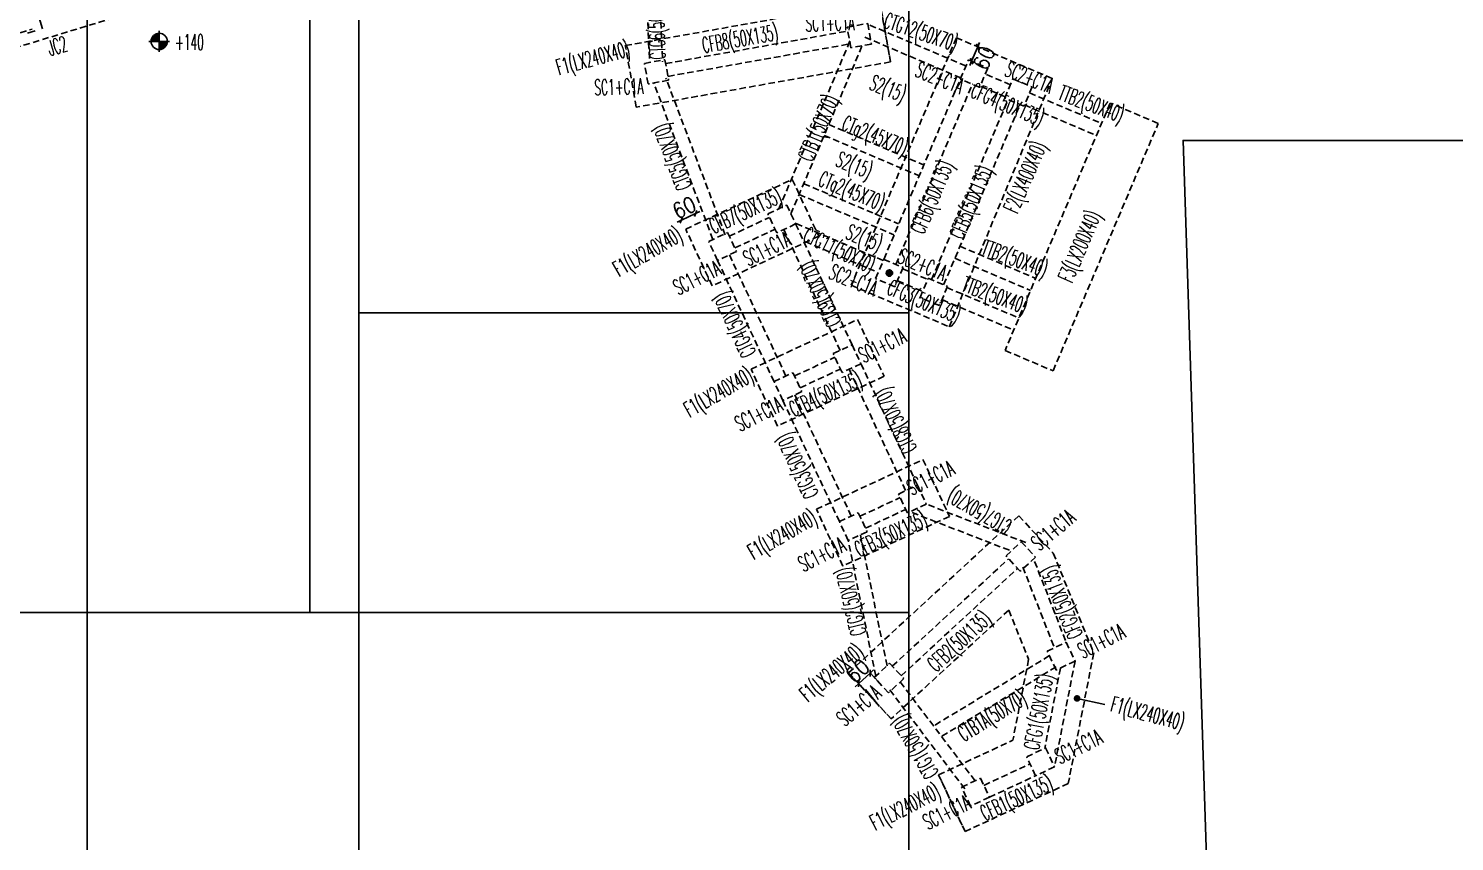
# Model space of a CAD drawing. Header units: centimetres. Extents: x -47768 to 194820, y -149527 to 141949.
# Drawn here: x 65386 to 70848, y -3783 to -668 of the extents above; entities that cross this region are included whole.
import ezdxf
from ezdxf.enums import TextEntityAlignment as Align

# ---------------------------------------------------------------- set-up
doc = ezdxf.new("R2010")
doc.units = ezdxf.units.CM
doc.linetypes.add('CENTER2', pattern=[28.575, 19.05, -3.175, 3.175, -3.175])
doc.linetypes.add('HIDDEN', pattern=[0.375, 0.25, -0.125])
doc.layers.get('0').update_dxf_attribs({"color": 8})
for name, color, linetype in [('0S-B', 6, 'HIDDEN'), ('0S-COL', 1, 'Continuous'), ('0S-COL-H', 8, 'HIDDEN'), ('0S-GRID', 8, 'Continuous'), ('0S-J', 3, 'HIDDEN'), ('1S-BN', 7, 'Continuous'), ('1S-CN', 2, 'Continuous'), ('1S-JN', 3, 'Continuous'), ('1S-SN', 4, 'Continuous'), ('B', 6, 'HIDDEN'), ('DIM', 4, 'Continuous'), ('F', 2, 'HIDDEN'), ('FL高程', 7, 'Continuous'), ('FN', 2, 'Continuous')]:
    doc.layers.add(name, color=color, linetype=linetype)
doc.layers.add('0S-繪圖區', color=171, linetype='Continuous', plot=False)
doc.styles.add('ae', font='romans.shx', dxfattribs={"bigfont": 'chineset.shx'})
doc.styles.add('CHINA', font='romans.shx', dxfattribs={"width": 0.85, "bigfont": 'chineset.shx'})
doc.styles.add('txt', font='romans.shx', dxfattribs={"height": 0.2, "bigfont": 'chineset.shx'})
doc.dimstyles.new('150', dxfattribs={"dimscale": 150, "dimtxt": 0.4, "dimasz": 0.12, "dimexe": 0.02, "dimexo": 0.14, "dimgap": 0.06, "dimtad": 2, "dimdec": 3, "dimdsep": 46, "dimtxsty": 'CHINA', "dimblk1": 'OBLIQUE', "dimblk2": 'OBLIQUE', "dimsah": 1, "dimcen": 0.5, "dimdle": 0.01, "dimclrd": 4, "dimclre": 4, "dimclrt": 4, "dimadec": 0, "dimazin": 0, "dimtfac": 1, "dimtdec": 1, "dimtix": 1, "dimtmove": 2, "dimatfit": 3, "dimfxl": 0.14, "dimtolj": 1, "dimtzin": 0, "dimarcsym": 0})

# ---------------------------------------------------------------- blocks, each defined once
blk = doc.blocks.new('ELE')
at = {"ltscale": 100}
h = blk.add_hatch(color=0, dxfattribs=at)
h.dxf.hatch_style = 1
edge = h.paths.add_edge_path()
edge.add_arc((55199, -2026.6), 20.7, 90, 180)
edge.add_line((55178.3, -2026.6), (55199, -2026.6))
edge.add_line((55199, -2026.6), (55199, -2005.9))
h = blk.add_hatch(color=0, dxfattribs=at)
h.dxf.hatch_style = 1
edge = h.paths.add_edge_path()
edge.add_line((55199, -2047.4), (55199, -2026.6))
edge.add_line((55199, -2026.6), (55219.7, -2026.6))
edge.add_arc((55199, -2026.6), 20.7, 270, 360, ccw=False)
at = {"color": 0, "ltscale": 100}
for q in [(55199, -2000), (55172.4, -2026.6), (55225.6, -2026.6), (55199, -2053.2)]:
    blk.add_line((55199, -2026.6), q, dxfattribs=at)
blk.add_circle((55199, -2026.6), 20.7, dxfattribs=at)
blk = doc.blocks.new('0S-ELE')
at = {"layer": 'FL高程', "ltscale": 100, "xscale": 1.5, "yscale": 1.5, "zscale": 1.5}
blk.add_blockref('ELE', (-26764.5, -529.8), dxfattribs=at)
at = {"layer": 'FL高程', "ltscale": 100, "style": 'CHINA', "width": 0.5}
blk.add_attdef('+150', text='', height=60, dxfattribs=at).set_placement((56149.6, -3572.5), align=Align.MIDDLE)
blk = doc.blocks.new('*U146')
at = {"color": 0, "ltscale": 100}
for points in [[(-36.3, 27), (36.3, 27), (36.3, -27), (-36.3, -27)], [(22.253, -6.279), (36.3, -6.279), (36.3, -27), (22.253, -27)]]:
    blk.add_lwpolyline(points, close=True, dxfattribs=at)
blk = doc.blocks.new('柱位編號')
at = {"color": 0, "linetype": 'CENTER2', "ltscale": 10}
for p, q in [((136147.2, 35179.4), (135708.2, 36615.3)), ((135057, 34846.1), (136147.2, 35179.4))]:
    blk.add_line(p, q, dxfattribs=at)
blk = doc.blocks.new('_Oblique')
at = {"color": 0, "linetype": 'ByBlock', "lineweight": -2}
blk.add_line((-0.5, -0.5), (0.5, 0.5), dxfattribs=at)
blk = doc.blocks.new('*D228')
at = {"layer": 'DIM', "color": 4, "lineweight": -2, "ltscale": 100}
for p, q in [((68609.8, -3137.9), (68565.7, -3178.6)), ((68641, -3171.7), (68607.8, -3135.7)), ((68609.8, -3137.9), (68623, -3125.7)), ((68565.7, -3178.6), (68552.5, -3190.8)), ((68596.9, -3212.4), (68563.7, -3176.4))]:
    blk.add_line(p, q, dxfattribs=at)
at = {"layer": 'DIM', "color": 4, "lineweight": -2, "ltscale": 100, "xscale": 18, "yscale": 18, "zscale": 18}
for p, rotation in [((68565.7, -3178.6), 42.72285201126866), ((68609.8, -3137.9), 222.7228520112687)]:
    blk.add_blockref('_Oblique', p, dxfattribs=dict(at, rotation=rotation))
at = {"layer": 'DIM', "color": 4, "ltscale": 100, "insert": (68561.3, -3129.6), "char_height": 60, "attachment_point": 5, "rotation": 42.7229, "style": 'CHINA'}
blk.add_mtext('\\A1;60', dxfattribs=at)
blk = doc.blocks.new('*D229')
at = {"layer": 'DIM', "color": 4, "lineweight": -2, "ltscale": 100}
for p, q in [((67886.8, -1402.4), (67870.5, -1410)), ((67941.2, -1377.1), (67886.8, -1402.4)), ((67941.2, -1377.1), (67957.5, -1369.4))]:
    blk.add_line(p, q, dxfattribs=at)
at = {"layer": 'DIM', "color": 4, "lineweight": -2, "ltscale": 100, "xscale": 18, "yscale": 18, "zscale": 18}
for p, rotation in [((67941.2, -1377.1), 205.001027850455), ((67886.8, -1402.4), 25.00102785045503)]:
    blk.add_blockref('_Oblique', p, dxfattribs=dict(at, rotation=rotation))
at = {"layer": 'DIM', "color": 4, "ltscale": 100, "insert": (67897.5, -1354.4), "char_height": 60, "attachment_point": 5, "rotation": 25.001, "style": 'CHINA'}
blk.add_mtext('\\A1;60', dxfattribs=at)
blk = doc.blocks.new('*D231')
at = {"layer": 'DIM', "color": 4, "lineweight": -2, "ltscale": 100}
for p, q in [((68998.2, -793.7), (69021.7, -738.5)), ((69021.7, -738.5), (69028.7, -721.9)), ((69029.1, -741.6), (69024.5, -739.7)), ((68998.2, -793.7), (68991.2, -810.3)), ((69005.6, -796.9), (69001, -794.9))]:
    blk.add_line(p, q, dxfattribs=at)
at = {"layer": 'DIM', "color": 4, "lineweight": -2, "ltscale": 100, "xscale": 18, "yscale": 18, "zscale": 18}
for p, rotation in [((69021.7, -738.5), 247.0000334048645), ((68998.2, -793.7), 67.00003340486451)]:
    blk.add_blockref('_Oblique', p, dxfattribs=dict(at, rotation=rotation))
at = {"layer": 'DIM', "color": 4, "ltscale": 100, "insert": (69045.9, -781.3), "char_height": 60, "attachment_point": 5, "rotation": 67, "style": 'CHINA'}
blk.add_mtext('\\A1;60', dxfattribs=at)

msp = doc.modelspace()

# ---------------------------------------------------------------- hatches: boundary and pattern name
at = {"layer": '0S-COL-H', "ltscale": 100}
h = msp.add_hatch(color=256, dxfattribs=at)
h.dxf.hatch_style = 1
edge = h.paths.add_edge_path()
edge.add_arc((68683.1433, -1605.2727), 12.5, 0, 360)

# ---------------------------------------------------------------- linework, layer by layer
at = {"layer": '0S-B', "ltscale": 100}
for p, q in [((67742.0045, -308.5552), (67764.6485, -798.3683)), ((67791.9512, -306.2462), (67814.5952, -796.0593)), ((64614.0025, -962.8893), (66287.3834, -451.3332)), ((64636.3407, -903.7763), (65399.197, -670.5695)), ((67826.3241, -802.6078), (68524.3244, -678.1507)), ((67835.1009, -851.8315), (68533.1012, -727.3743)), ((68532.2639, -716.2539), (68260.1104, -1359.3425)), ((68578.3103, -735.7406), (68306.1567, -1378.8292)), ((68054.2148, -1458.9788), (67827.4537, -859.0916)), ((68661.9523, -1552.8233), (68955.0605, -862.3025)), ((68007.4447, -1476.6582), (67780.6837, -876.7709)), ((68707.9776, -1572.3598), (69001.0857, -881.8391)), ((69220.4257, -915.3569), (69495.7248, -1032.2143)), ((68845.129, -1630.5771), (69138.1784, -940.1949)), ((68891.1543, -1650.1136), (69184.2037, -959.7314)), ((69200.8892, -961.3822), (69476.1883, -1078.2395)), ((68070.036, -1464.0219), (68224.1099, -1392.1753)), ((68660.0001, -1557.4224), (68322.6655, -1414.2324)), ((68324.118, -1417.2602), (68540.1689, -1880.58)), ((68091.1671, -1509.3372), (68245.241, -1437.4906)), ((68278.8026, -1438.3911), (68494.8535, -1901.7109)), ((68625.7317, -1597.1944), (68354.296, -1481.9768)), ((68953.6726, -1502.8294), (69243.7036, -1625.94)), ((68025.0212, -1556.7324), (68241.5739, -2021.1101)), ((68070.3363, -1535.6007), (68286.8889, -1999.9784)), ((68934.1361, -1548.8546), (69224.1671, -1671.9653)), ((68714.1025, -1634.7095), (68809.8313, -1675.3439)), ((68733.639, -1588.6843), (68829.3678, -1629.3186)), ((68320.3979, -1999.6148), (68474.465, -1927.7689)), ((68574.4398, -1952.8695), (68790.9058, -2418.1971)), ((68341.5296, -2044.9298), (68495.5967, -1973.0839)), ((68529.105, -1973.9588), (68745.571, -2439.2864)), ((68320.6968, -2072.4842), (68537.0704, -2536.5174)), ((68275.3811, -2093.6144), (68491.7547, -2557.6476)), ((68570.5975, -2537.4325), (68724.6548, -2465.5912)), ((68591.7292, -2582.7476), (68745.7865, -2510.9062)), ((69205.9188, -2638.1813), (68824.6293, -2490.6911)), ((69143.0789, -2667.484), (68761.7895, -2519.9938)), ((68674.2581, -3109.9207), (68572.1659, -2608.4215)), ((68631.3443, -3149.7674), (68525.5641, -2630.1523)), ((68694.4583, -3111.7805), (69140.1741, -2700.1565)), ((69239.7283, -2710.6859), (69360.7187, -3020.0105)), ((68728.4801, -3148.4211), (69174.1959, -2736.7971)), ((69194.3214, -2731.8594), (69314.1541, -3038.224)), ((69296.3428, -3071.2519), (68852.4088, -3340.6834)), ((69394.5282, -3092.5151), (69315.622, -3497.5151)), ((69322.2847, -3113.9956), (68878.3506, -3383.427)), ((69338.4976, -3118.6426), (69278.5077, -3426.5515)), ((68684.9146, -3202.3791), (68971.8447, -3581.156)), ((68724.7703, -3172.1877), (69011.7005, -3550.9646)), ((69045.2567, -3568.4184), (69221.9865, -3486.0088)), ((69066.3874, -3613.7339), (69243.1172, -3531.3243))]:
    msp.add_line(p, q, dxfattribs=at)
at = {"layer": '0S-COL', "ltscale": 100}
msp.add_circle((68683.1433, -1605.2727), 12.5, dxfattribs=at)
at = {"layer": '0S-COL-H', "ltscale": 100}
for points in [[(68521.6913, -663.3832), (68600.4491, -649.3402), (68614.492, -728.0981), (68535.7342, -742.141)], [(67744.9332, -801.8837), (67823.6911, -787.8407), (67837.734, -866.5986), (67758.9762, -880.6415)], [(68986.3189, -788.6621), (69059.9593, -819.9206), (69028.7009, -893.561), (68955.0605, -862.3025)], [(69156.5536, -861.0858), (69230.194, -892.3443), (69198.9355, -965.9847), (69125.2951, -934.7262)], [(68290.2752, -1344.7711), (68324.0846, -1417.2757), (68251.58, -1451.0852), (68217.7705, -1378.5805)], [(68063.697, -1450.4273), (68097.5065, -1522.932), (68025.0019, -1556.7414), (67991.1924, -1484.2368)], [(68661.9523, -1552.8233), (68735.5927, -1584.0817), (68704.3342, -1657.7221), (68630.6938, -1626.4637)], [(68832.2457, -1625.1084), (68905.8861, -1656.3669), (68874.6277, -1730.0073), (68800.9873, -1698.7488)], [(68540.6303, -1880.3648), (68574.4398, -1952.8695), (68501.9352, -1986.6789), (68468.1257, -1914.1743)], [(68314.06, -1987.3083), (68347.8695, -2059.8129), (68275.3649, -2093.6224), (68241.5554, -2021.1177)], [(68790.8199, -2418.1865), (68824.6293, -2490.6911), (68752.1247, -2524.5006), (68718.3152, -2451.9959)], [(68564.2593, -2523.8382), (68598.0688, -2596.3428), (68525.5641, -2630.1523), (68491.7547, -2557.6476)], [(69188.666, -2634.809), (69243.1007, -2693.4338), (69184.476, -2747.8685), (69130.0413, -2689.2438)], [(69360.7187, -3020.0105), (69394.5282, -3092.5151), (69322.0236, -3126.3245), (69288.2141, -3053.8199)], [(68684.1785, -3100.7094), (68738.6132, -3159.3342), (68679.9885, -3213.7689), (68625.5537, -3155.1442)], [(69281.8125, -3425.0105), (69315.622, -3497.5151), (69243.1173, -3531.3245), (69209.3079, -3458.8199)], [(69032.5781, -3541.2292), (69066.3876, -3613.7338), (68993.883, -3647.5433), (68960.0735, -3575.0387)]]:
    msp.add_lwpolyline(points, close=True, dxfattribs=at)
at = {"layer": '0S-J', "ltscale": 100}
for p, q in [((68451.0249, -1036.5736), (68814.5049, -1190.8614)), ((68433.4421, -1077.9963), (68796.922, -1232.2841)), ((68337.6714, -1304.3611), (68700.8842, -1458.5356)), ((68355.2095, -1262.9194), (68718.4671, -1417.1128))]:
    msp.add_line(p, q, dxfattribs=at)
at = {"layer": '0S-繪圖區', "ltscale": 100}
for points in [[(68757.8069, 3234.0552), (68757.8069, 1695.4437), (70971.0214, 1233.9402), (73956.1895, 1718.8109), (74368.9981, -822.6975), (71747.983, -1096.9445), (69808.5, -1096.9445), (69931.1781, -4865.9448)], [(68757.8069, 577.2552), (67013.8236, 577.2552), (66463.5683, 520.1215), (66463.5683, -2905.4002), (64933.3589, -2905.4002), (64933.3589, -3546.2812), (63109.4495, -3546.2812), (63109.4495, -3941.0451), (57867.8069, -3941.0451)]]:
    msp.add_lwpolyline(points, dxfattribs=at)
at = {"layer": 'B', "ltscale": 100}
for p, q in [((68976.4919, -811.8133), (68600.9994, -652.4264)), ((68956.9553, -857.8385), (68581.4628, -698.4517)), ((69146.7853, -884.0984), (69050.1323, -843.0717)), ((69127.2488, -930.1237), (69030.5957, -889.097)), ((68903.9339, -1660.966), (69179.2331, -1777.8234)), ((68884.3974, -1706.9913), (69159.6965, -1823.8486))]:
    msp.add_line(p, q, dxfattribs=at)
at = {"layer": 'F', "ltscale": 100}
for p, q in [((68687.6033, -796.3237), (68645.4745, -560.0502)), ((69178.621, -2535.336), (69310.8668, -2678.5348)), ((68527.2044, -3136.9274), (68690.0331, -3313.242)), ((68871.8859, -3527.8909), (69156.3659, -3395.2371)), ((68871.8859, -3527.8909), (68973.3134, -3745.4052)), ((68973.3134, -3745.4052), (68871.8859, -3527.8909)), ((69368.5637, -3561.0989), (68973.3134, -3745.4052))]:
    msp.add_line(p, q, dxfattribs=at)
for points in [[(68645.4745, -560.0502), (68687.6033, -796.3237), (67713.9507, -969.9311), (67671.8218, -733.6576), (68645.4745, -560.0502)], [(67903.0026, -1437.0912), (68311.3298, -1246.6827), (68412.7593, -1464.1961), (68004.4348, -1654.6032), (67903.0026, -1437.0912)], [(68153.3658, -1973.9716), (68561.693, -1783.5632), (68663.1225, -2001.0765), (68254.798, -2191.4837), (68153.3658, -1973.9716)], [(68403.5652, -2510.501), (68811.8924, -2320.0926), (68913.322, -2537.606), (68504.9975, -2728.0131), (68403.5652, -2510.501)], [(69140.5408, -2897.1925), (68690.0331, -3313.242), (68527.2043, -3136.9273), (69178.621, -2535.336)], [(69310.8668, -2678.5348), (69465.9742, -3061.1222), (69368.5637, -3561.0989)], [(69140.5408, -2897.1925), (69216.7678, -3085.2138), (69156.3659, -3395.2371)]]:
    msp.add_lwpolyline(points, dxfattribs=at)
for points in [[(68537.2878, -1651.9969), (68912.3034, -1811.1813), (69307.2428, -859.7044), (68939.8006, -703.7347)], [(69126.5764, -1901.8749), (69310.3451, -1980.342), (69713.0968, -1031.9789), (69528.9957, -953.8328)]]:
    msp.add_lwpolyline(points, close=True, dxfattribs=at)
at = {"layer": 'FN', "ltscale": 100}
msp.add_line((69402.2579, -3235.1293), (69507.9656, -3258.4649), dxfattribs=at)
at = {"layer": 'FN', "ltscale": 100, "const_width": 13.5}
msp.add_lwpolyline([(69397.0038, -3232.1729, -0.584755303), (69407.512, -3232.1729, -1.710117025), (69397.0038, -3232.1729, -0.557367557)], format="xyb", dxfattribs=at)

# ---------------------------------------------------------------- block references
at = {"layer": '0S-GRID'}
msp.add_blockref('柱位編號', (-70708.0047, -35848.5686), dxfattribs=at)
at = {"layer": '0S-繪圖區', "color": 11, "ltscale": 100, "xscale": 150, "yscale": 150, "zscale": 150}
msp.add_blockref('*U146', (63312.8069, 1144.5998), dxfattribs=at)
at = {"layer": '0S-繪圖區', "ltscale": 100, "xscale": 150, "yscale": 150, "zscale": 150}
for p in [(63312.8069, -815.9448), (71055.2594, -815.9448)]:
    msp.add_blockref('*U146', p, dxfattribs=at)
at = {"layer": 'FL高程', "color": 0, "ltscale": 100}
msp.add_blockref('0S-ELE', (9852.5036, 2851.9044), dxfattribs=at).add_auto_attribs({'+150': '+140'})

# ---------------------------------------------------------------- texts
at = {"layer": '1S-BN', "width": 0.5}
for s, rotation, style, p in [('CTG6(50X70)', 92.6468968, 'txt', (67794.9448, -653.9687)), ('CFB8(50X135)', 370.1098981, 'txt', (68111.6588, -711.5964)), ('CTG12(50X70)', 341.2031686, 'txt', (68803.0253, -685.5858)), ('CTB1(50X70)', 67.0618573, 'txt', (68413.971, -1050.2641)), ('CFG4(50X135)', 337.0000437, 'txt', (69134.1824, -962.8585)), ('TTB2(50X40)', 339.6100247, 'CHINA', (69455.7888, -960.361)), ('CTG5(50X70)', 110.7068677, 'txt', (67856.3944, -1158.3056)), ('CFB6(50X135)', 67.000029, 'txt', (68849.3358, -1314.897)), ('CFB5(50X135)', 67.0000382, 'txt', (68999.9808, -1334.8169)), ('CFB7(50X135)', 25.0009886, 'txt', (68133.0688, -1371.1606)), ('CTG11(50X70)', 333.8056368, 'txt', (68489.4597, -1521.082)), ('TTB2(50X40)', 339.6100247, 'CHINA', (69162.5918, -1553.0261)), ('CTG9(50X70)', 115.0009886, 'txt', (68421.9309, -1683.2791)), ('CFG3(50X135)', 337.0000333, 'txt', (68813.7817, -1717.6766)), ('TTB2(50X40)', 339.6100247, 'CHINA', (69085.9594, -1694.1115)), ('CTG4(50X70)', 115.0009893, 'txt', (68094.5895, -1800.9698)), ('CFB4(50X135)', 25.0009886, 'txt', (68439.3686, -2072.3132)), ('CTG8(50X70)', 115.0009886, 'txt', (68711.1657, -2168.6637)), ('CTG3(50X70)', 115.0009886, 'txt', (68335.0952, -2341.7755)), ('CTG7(50X70)', 150, 'txt', (69030.8894, -2513.9546)), ('CFB3(50X135)', 25.0009886, 'txt', (68689.5679, -2608.8431)), ('CFG2(50X135)', 112.0684515, 'txt', (69346.9039, -2864.6552)), ('CTG2(50X70)', 103.3007674, 'txt', (68539.9193, -2862.7898)), ('CFB2(50X135)', 42.7228528, 'txt', (68953.4307, -3018.6775)), ('CFG1(50X135)', 78.9751638, 'txt', (69259.1821, -3286.5453)), ('CTB1A(50X70)', 31.5393932, 'txt', (69078.1757, -3305.588)), ('CTG1(50X70)', 120, 'txt', (68786.1425, -3418.4008)), ('CFB1(50X135)', 384.9997577, 'txt', (69171.7299, -3619.7818))]:
    msp.add_text(s, height=60, rotation=rotation, dxfattribs=dict(at, style=style)).set_placement(p, align=Align.MIDDLE)
at = {"layer": '1S-CN', "linetype": 'Continuous', "style": 'CHINA', "width": 0.5}
for s, rotation, p in [('SC1+C1A', 1.739705, (68455.4558, -646.9556)), ('SC2+C1A', 338, (68875.8871, -857.5103)), ('SC2+C1A', 338, (69219.5316, -855.5838)), ('SC1+C1A', 1.739705, (67646.7634, -891.5563)), ('SC1+C1A', 26.7399408, (68213.4675, -1512.0421)), ('SC2+C1A', 338, (68810.2914, -1572.113)), ('SC1+C1A', 26.7399408, (67945.1813, -1623.0873)), ('SC2+C1A', 338, (68545.7147, -1632.1443)), ('SC1+C1A', 26.7399408, (68655.3818, -1882.1728)), ('SC1+C1A', 26.7399408, (68181.7427, -2145.1975)), ('SC1+C1A', 26.7399408, (68840.3848, -2389.9566)), ('SC1+C1A', 40, (69310.4647, -2589.1087)), ('SC1+C1A', 26.7399408, (68423.788, -2682.8913)), ('SC1+C1A', 26.7399408, (69494.629, -3014.7265)), ('SC1+C1A', 40, (68565.3888, -3262.0579)), ('SC1+C1A', 26.7399408, (69406.8202, -3419.5143)), ('SC1+C1A', 26.7399408, (68901.8278, -3671.0515))]:
    msp.add_text(s, height=60, rotation=rotation, dxfattribs=at).set_placement(p, align=Align.MIDDLE)
at = {"layer": '1S-CN', "style": 'txt', "width": 0.5}
msp.add_text('JC2', height=60, rotation=17, dxfattribs=at).set_placement((65495.8805, -734.9395), align=Align.MIDDLE)
at = {"layer": '1S-JN', "style": 'txt', "width": 0.5}
for p in [(68626.7334, -1081.7308), (68537.4019, -1294.5052)]:
    msp.add_text('CTg2(45X70)', height=60, rotation=337.509931, dxfattribs=at).set_placement(p, align=Align.MIDDLE)
at = {"layer": '1S-SN', "linetype": 'Continuous', "style": 'ae', "width": 0.5}
for p in [(68602.5374, -899.9244), (68473.5181, -1193.739), (68511.6384, -1472.1409)]:
    msp.add_text('S2(15)', height=60, rotation=338, dxfattribs=at).set_placement(p)
at = {"layer": 'FN', "ltscale": 100, "style": 'CHINA', "width": 0.5}
for s, rotation, p in [('F1(LX240X40)', 15, (67548.4542, -785.3236)), ('F2(LX400X40)', 66.6817104, (69206.9179, -1238.9033)), ('F3(LX200X40)', 66.6817104, (69415.8989, -1504.2286)), ('F1(LX240X40)', 30, (67758.534, -1527.3025)), ('F1(LX240X40)', 30, (68030.1064, -2065.6619)), ('F1(LX240X40)', 30, (68274.406, -2611.0335)), ('F1(LX240X40)', 40, (68463.9534, -3139.8033)), ('F1(LX240X40)', 345, (69671.9309, -3296.3852)), ('F1(LX240X40)', 27, (68745.0031, -3654.1609))]:
    msp.add_text(s, height=60, rotation=rotation, dxfattribs=at).set_placement(p, align=Align.MIDDLE)

# ---------------------------------------------------------------- dimensions: what is measured, and where the dimension line sits
at = {"layer": 'DIM', "ltscale": 100}
dim = msp.add_aligned_dim(p1=(68986.3189, -788.6621), p2=(69009.7628, -733.4318), distance=-12.9603, dimstyle='150', dxfattribs=at)
dim.commit()
dim.dimension.update_dxf_attribs({"geometry": '*D231', "text_midpoint": (69045.8706, -781.3495)})
for p1, p2, distance, override, picture, middle in [((67991.1924, -1484.2368), (67936.8134, -1509.5953), -118.2673, {"dimtxsty": 'CHINA', "dimse1": 1, "dimse2": 1, "dimlwe": 9}, '*D229', (67897.5363, -1354.3846)), ((68655.2303, -3187.105), (68611.1441, -3227.8192), -66.9474, {"dimtxsty": 'CHINA'}, '*D228', (68561.3069, -3129.6284))]:
    dim = msp.add_aligned_dim(p1=p1, p2=p2, distance=distance, text='60', dimstyle='150', override=override, dxfattribs=at)
    dim.commit()
    dim.dimension.update_dxf_attribs({"geometry": picture, "text_midpoint": middle})

doc.saveas('drawing.dxf')
